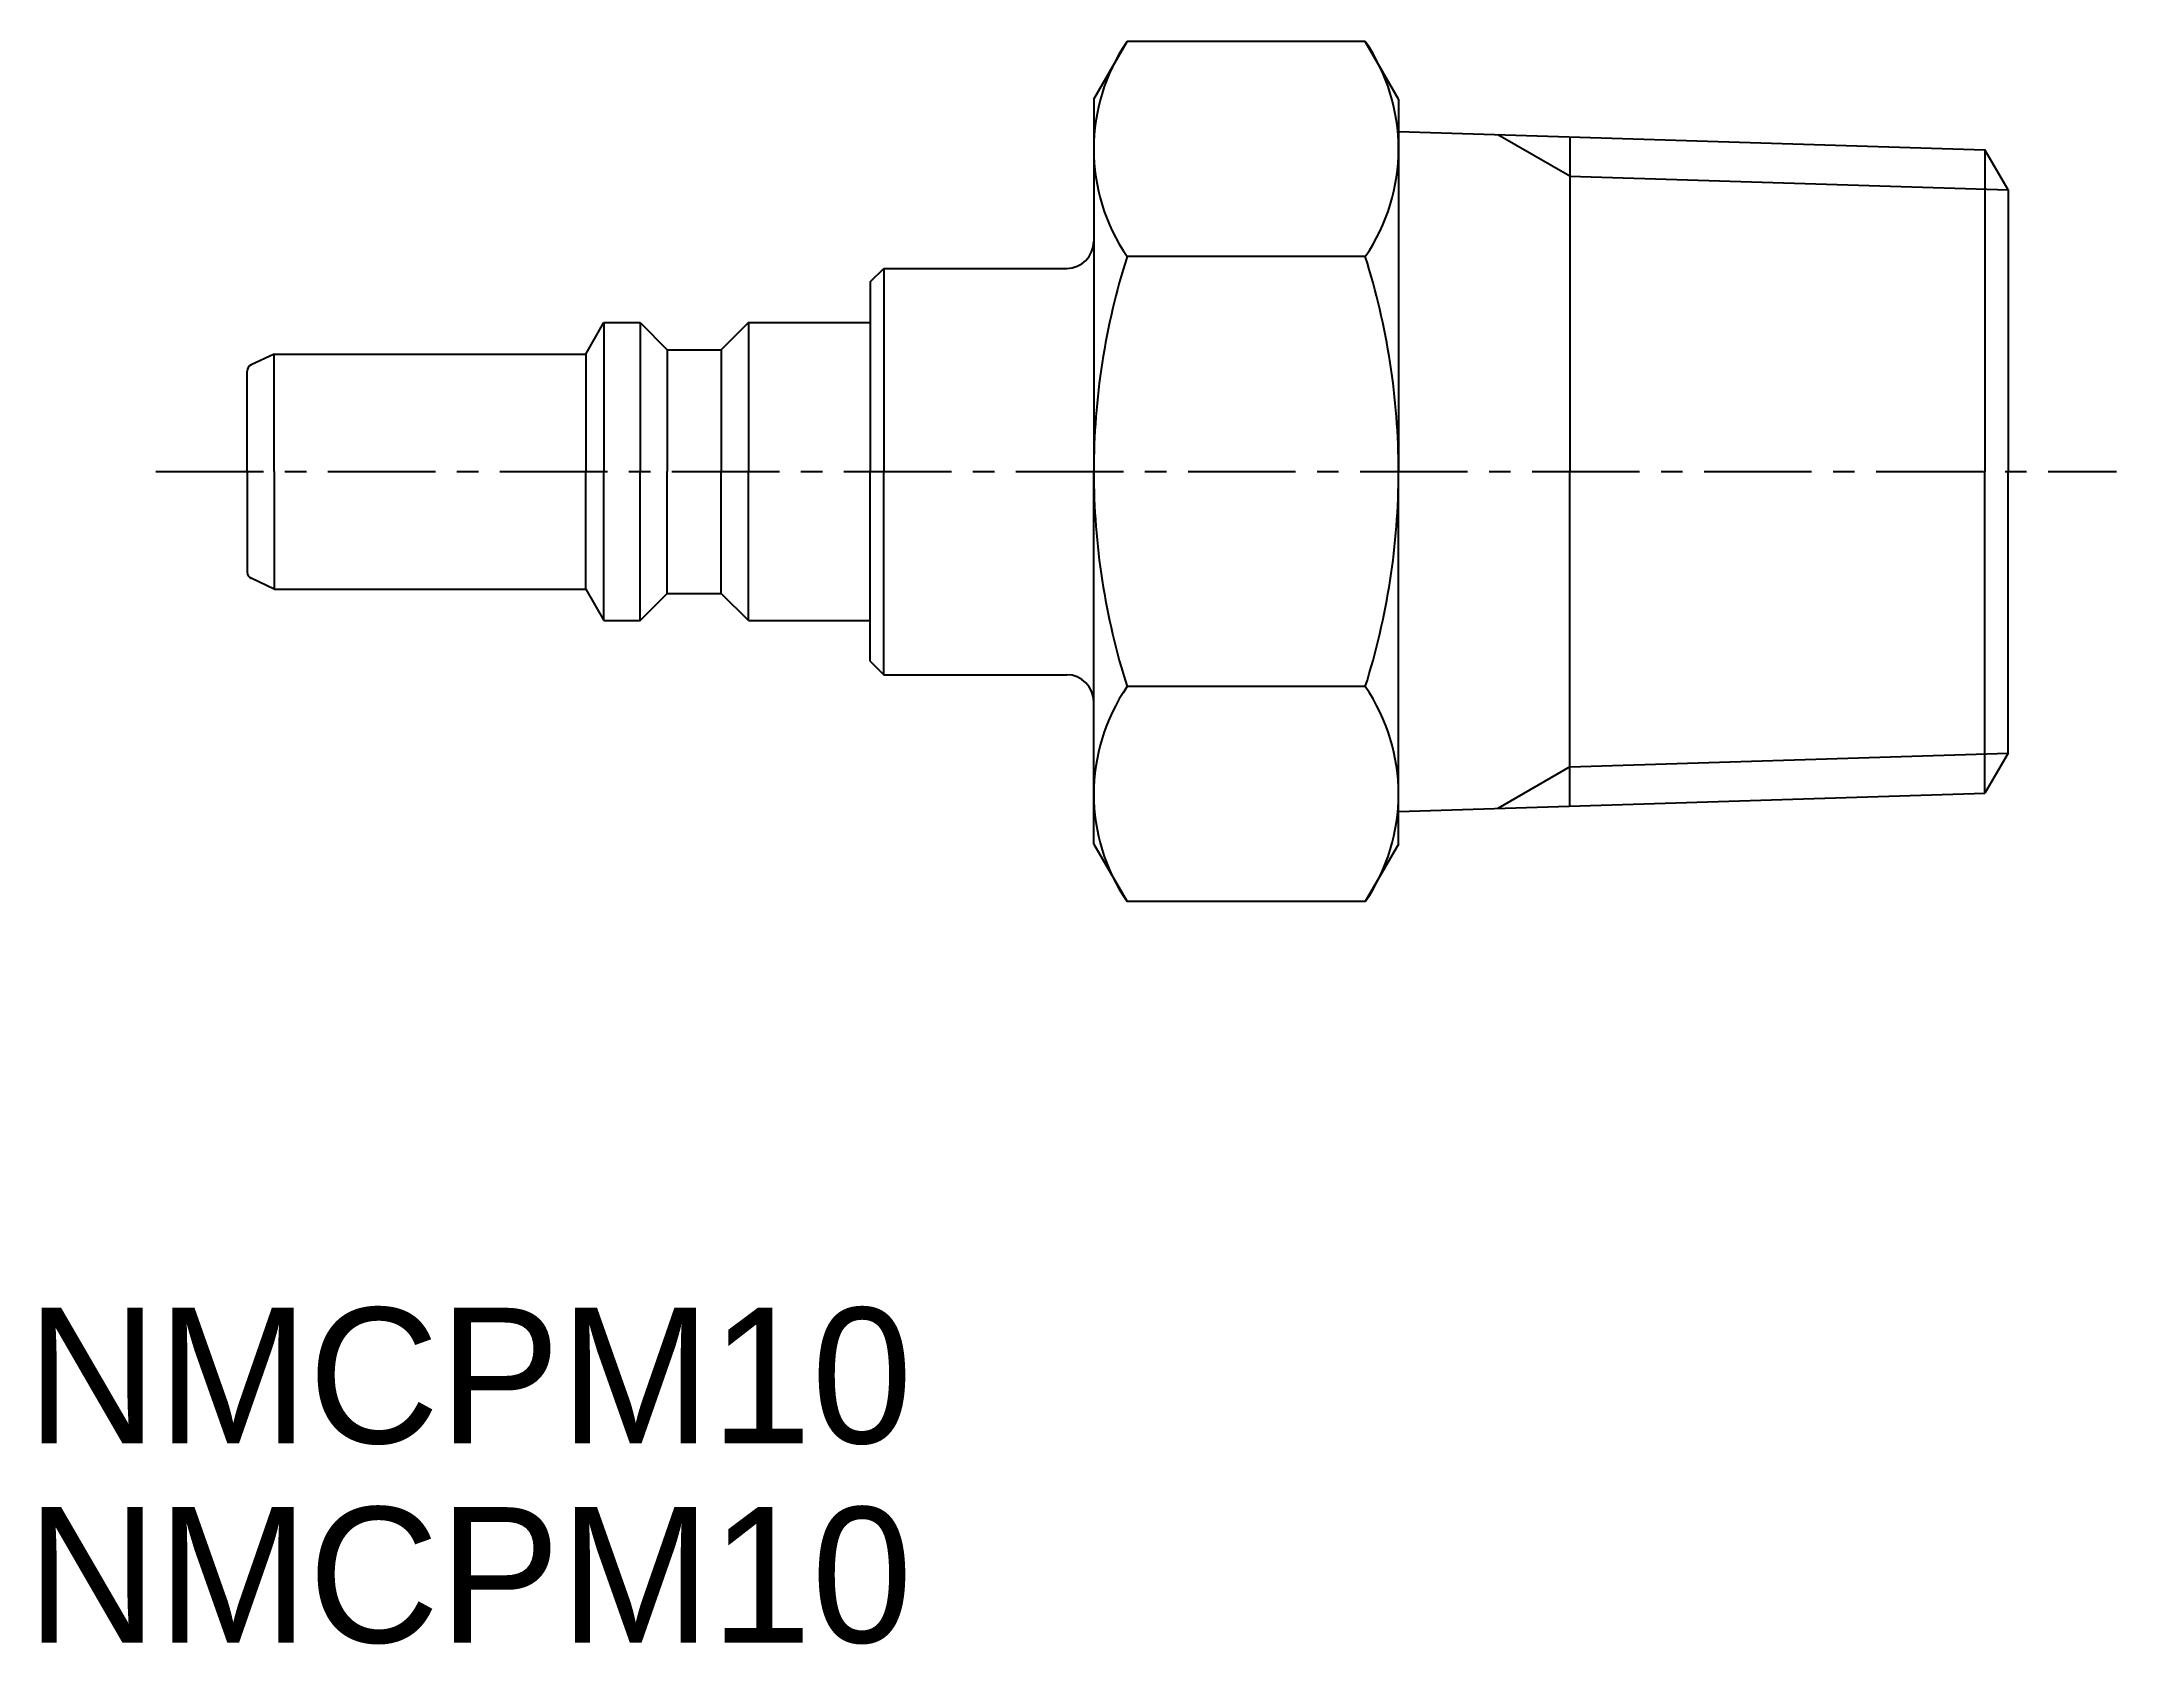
# Model space of a CAD drawing. Extents: x -17.8 to 12.8, y -13.3 to 10.4.
import ezdxf

# ---------------------------------------------------------------- set-up
doc = ezdxf.new("R2010")
doc.units = 0
doc.header["$LTSCALE"] = 0.05
doc.linetypes.add('CENTER', pattern=[50.8, 31.75, -6.35, 6.35, -6.35])
doc.layers.get('0').update_dxf_attribs({"linetype": 'CONTINUOUS'})
doc.layers.add('CENTER', color=1, linetype='CENTER')

msp = doc.modelspace()

# ---------------------------------------------------------------- linework, layer by layer
at = {"color": 7, "linetype": 'CONTINUOUS'}
for p, q in [((-2.3, 9.5), (-1.809, 10.351)), ((1.709, 10.351), (-1.809, 10.351)), ((2.2, 9.5), (1.709, 10.351)), ((-2.3, 9.5), (-2.3, 4)), ((2.2, 9.5), (2.2, 4)), ((2.2, 9.021), (10.858, 8.751)), ((4.73, 8.942), (4.73, 4)), ((11.2, 8.159), (10.858, 8.751)), ((11.2, 8.159), (11.2, 4)), ((1.709, 7.175), (-1.809, 7.175)), ((-5.6, 6.8), (-5.4, 7)), ((-5.6, 6.8), (-5.6, 4)), ((-5.4, 7), (-2.7, 7)), ((-5.4, 7), (-5.4, 4)), ((-9.8, 5.735), (-9.532, 6.2)), ((-9.532, 6.2), (-9, 6.2)), ((-9.532, 6.2), (-9.532, 4)), ((-9, 6.2), (-8.6, 5.8)), ((-9, 6.2), (-9, 4)), ((-7.4, 6.2), (-7.8, 5.8)), ((-7.4, 6.2), (-5.6, 6.2)), ((-7.4, 6.2), (-7.4, 4)), ((-14.4, 5.735), (-14.742, 5.575)), ((-14.4, 5.735), (-9.8, 5.735)), ((-14.4, 4), (-14.4, 5.735)), ((-9.8, 5.735), (-9.8, 4)), ((-8.6, 5.8), (-7.8, 5.8)), ((-8.6, 5.8), (-8.6, 4)), ((-7.8, 5.8), (-7.8, 4)), ((-14.8, 4), (-14.8, 5.485)), ((-14.8, 4), (-14.8, 2.515)), ((-14.4, 4), (-14.4, 2.265)), ((-9.8, 2.265), (-9.8, 4)), ((-9.532, 1.8), (-9.532, 4)), ((-9, 1.8), (-9, 4)), ((-8.6, 2.2), (-8.6, 4)), ((-7.8, 2.2), (-7.8, 4)), ((-7.4, 1.8), (-7.4, 4)), ((-5.6, 1.2), (-5.6, 4)), ((-5.4, 1), (-5.4, 4)), ((-2.3, -1.5), (-2.3, 4)), ((2.2, -1.5), (2.2, 4)), ((4.73, -0.942), (4.73, 4)), ((11.2, -0.159), (11.2, 4)), ((-14.4, 2.265), (-14.742, 2.425)), ((-14.4, 2.265), (-9.8, 2.265)), ((-9.8, 2.265), (-9.532, 1.8)), ((-9, 1.8), (-8.6, 2.2)), ((-8.6, 2.2), (-7.8, 2.2)), ((-7.4, 1.8), (-7.8, 2.2)), ((-9.532, 1.8), (-9, 1.8)), ((-7.4, 1.8), (-5.6, 1.8)), ((-5.6, 1.2), (-5.4, 1)), ((-5.4, 1), (-2.7, 1)), ((1.709, 0.825), (-1.809, 0.825)), ((11.2, -0.159), (10.858, -0.751)), ((2.2, -1.021), (10.858, -0.751)), ((-2.3, -1.5), (-1.809, -2.351)), ((2.2, -1.5), (1.709, -2.351)), ((1.709, -2.351), (-1.809, -2.351))]:
    msp.add_line(p, q, dxfattribs=at)
at = {"color": 3, "linetype": 'CONTINUOUS'}
for p, q in [((4.73, 8.361), (3.666, 8.975)), ((10.858, 8.751), (10.858, 4)), ((4.73, 8.361), (11.2, 8.159)), ((10.858, -0.751), (10.858, 4)), ((4.73, -0.361), (11.2, -0.159)), ((4.73, -0.361), (3.666, -0.975))]:
    msp.add_line(p, q, dxfattribs=at)
at = {"color": 7, "linetype": 'CONTINUOUS'}
for centre, radius, start, end in [((0.511, 8.763), 2.811, 145.6142, 214.3858), ((-0.611, 8.763), 2.811, 325.6142, 34.3858), ((-2.7, 7.4), 0.4, 270, 0), ((8.208, 4), 10.508, 162.4112, 180), ((-8.308, 4), 10.508, 0, 17.5888), ((-14.7, 5.485), 0.1, 115, 180), ((8.208, 4), 10.508, 180, 197.5888), ((-8.308, 4), 10.508, 342.4112, 0), ((-14.7, 2.515), 0.1, 180, 245), ((-2.7, 0.6), 0.4, 0, 90), ((0.511, -0.763), 2.811, 145.6142, 214.3858), ((-0.611, -0.763), 2.811, 325.6142, 34.3858)]:
    msp.add_arc(centre, radius, start, end, dxfattribs=at)
at = {"layer": 'CENTER', "color": 1, "linetype": 'CENTER'}
msp.add_line((-16.149, 4), (12.8, 4), dxfattribs=at)

# ---------------------------------------------------------------- texts
at = {"color": 7, "linetype": 'CONTINUOUS'}
for p in [(-18.056, -10.348), (-18.056, -13.292)]:
    msp.add_text('NMCPM10', height=2, dxfattribs=at).set_placement(p)

doc.saveas('drawing.dxf')
